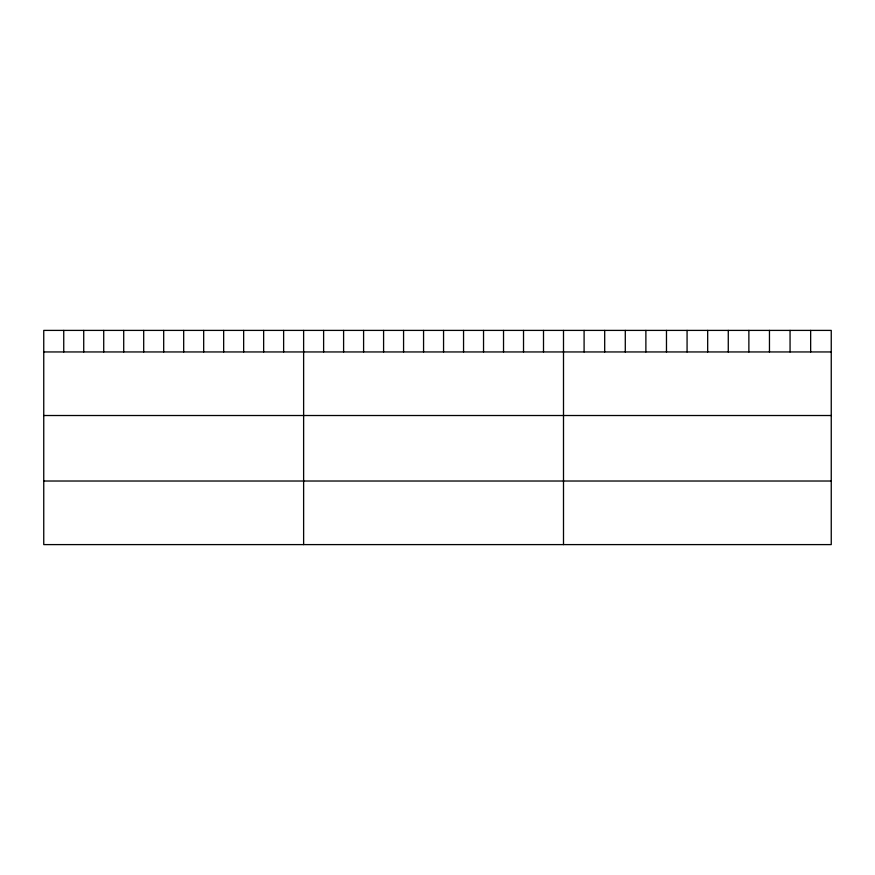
<?xml version="1.0" encoding="UTF-8"?>
<svg xmlns="http://www.w3.org/2000/svg" width="875" height="875" viewBox="0 0 875 875"><rect width="100%" height="100%" fill="white"/><g stroke="black" fill="none" stroke-linecap="round" stroke-linejoin="round"><path stroke-width="1.31" d="M831.25 351.947L831.25 544.6L43.75 544.6L43.75 330.4L831.25 330.4L831.25 351.947L43.75 351.947M43.75 415.516L831.25 415.516M43.75 481.02L831.25 481.02M810.655 330.4L810.655 351.947M790.059 330.4L790.059 351.947M769.464 330.4L769.464 351.947M748.869 330.4L748.869 351.947M728.273 330.4L728.273 351.947M707.678 330.4L707.678 351.947M687.072 330.4L687.072 351.947M666.477 330.4L666.477 351.947M645.881 330.4L645.881 351.947M625.286 330.4L625.286 351.947M604.691 330.4L604.691 351.947M584.095 330.4L584.095 351.947M563.5 330.4L563.5 544.6M543.506 330.4L543.506 351.947M523.523 330.4L523.523 351.947M503.53 330.4L503.53 351.947M483.536 330.4L483.536 351.947M463.553 330.4L463.553 351.947M443.559 330.4L443.559 351.947M423.566 330.4L423.566 351.947M403.572 330.4L403.572 351.947M383.589 330.4L383.589 351.947M363.595 330.4L363.595 351.947M343.602 330.4L343.602 351.947M323.619 330.4L323.619 351.947M303.625 330.4L303.625 544.6M283.631 330.4L283.631 351.947M263.648 330.4L263.648 351.947M243.655 330.4L243.655 351.947M223.661 330.4L223.661 351.947M203.678 330.4L203.678 351.947M183.684 330.4L183.684 351.947M163.691 330.4L163.691 351.947M143.697 330.4L143.697 351.947M123.714 330.4L123.714 351.947M103.72 330.4L103.72 351.947M83.727 330.4L83.727 351.947M63.744 330.4L63.744 351.947"/></g></svg>
